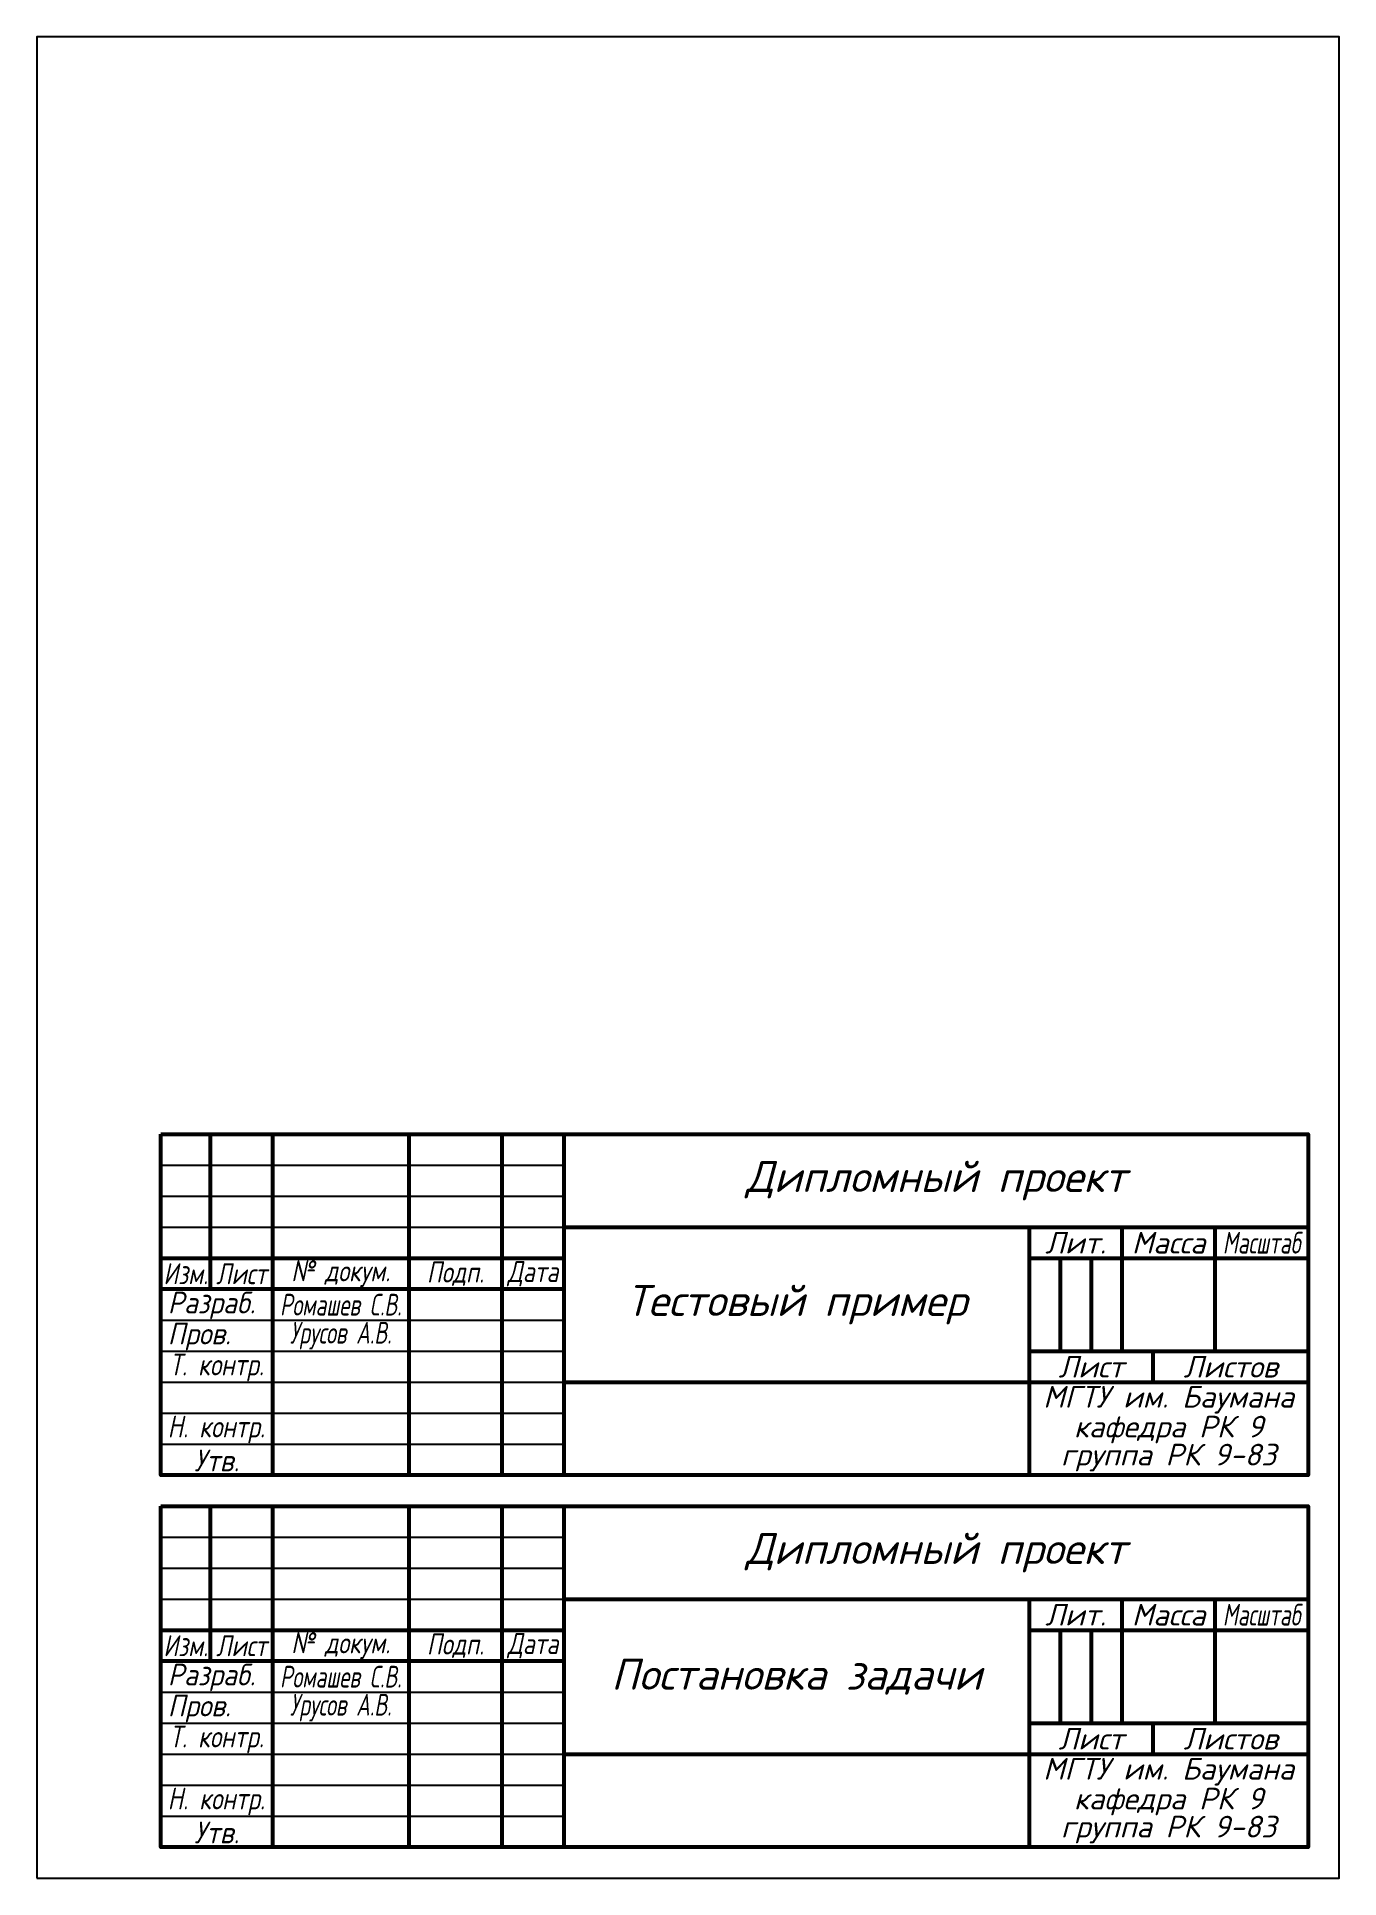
# Paper-space layout 'A4' of a CAD drawing. Header units: millimetres. Extents: x 0 to 210, y 0 to 297.
import ezdxf

# ---------------------------------------------------------------- set-up
doc = ezdxf.new("R2010")
doc.units = ezdxf.units.MM
doc.header["$LTSCALE"] = 100
doc.layers.add('ШТАМП', color=7, linetype='CONTINUOUS')
doc.styles.add('ГОСТ_W', font='isocpeui.ttf')
doc.styles.add('ГОСТ_W07', font='isocpeui.ttf', dxfattribs={"width": 0.7})
doc.styles.add('ГОСТ_W08', font='isocpeui.ttf', dxfattribs={"width": 0.8})
doc.styles.add('ГОСТ_W09', font='isocpeui.ttf', dxfattribs={"width": 0.9})

psp = doc.layouts.new('A4')

# ---------------------------------------------------------------- linework, layer by layer
at = {"layer": 'ШТАМП', "lineweight": 53}
for p, q in [((28, 95), (28, 120)), ((38, 120), (38, 65)), ((60, 120), (60, 65)), ((75, 120), (75, 65)), ((85, 120), (85, 65)), ((85, 105), (205, 105)), ((160, 105), (160, 65)), ((175, 85), (175, 105)), ((190, 85), (190, 105)), ((20, 100), (85, 100)), ((160, 100), (205, 100)), ((165, 100), (165, 85)), ((170, 100), (170, 85)), ((85, 95), (20, 95)), ((160, 85), (205, 85)), ((180, 80), (180, 85)), ((85, 80), (205, 80)), ((28, 35), (28, 60)), ((38, 60), (38, 5)), ((60, 60), (60, 5)), ((75, 60), (75, 5)), ((85, 60), (85, 5)), ((85, 45), (205, 45)), ((160, 45), (160, 5)), ((175, 25), (175, 45)), ((190, 25), (190, 45)), ((20, 40), (85, 40)), ((160, 40), (205, 40)), ((165, 40), (165, 25)), ((170, 40), (170, 25)), ((85, 35), (20, 35)), ((160, 25), (205, 25)), ((180, 20), (180, 25)), ((85, 20), (205, 20))]:
    psp.add_line(p, q, dxfattribs=at)
at = {"layer": 'ШТАМП'}
for p, q in [((20, 115), (85, 115)), ((20, 110), (85, 110)), ((20, 105), (85, 105)), ((20, 90), (85, 90)), ((20, 85), (85, 85)), ((20, 80), (85, 80)), ((20, 75), (85, 75)), ((20, 70), (85, 70)), ((20, 55), (85, 55)), ((20, 50), (85, 50)), ((20, 45), (85, 45)), ((20, 30), (85, 30)), ((20, 25), (85, 25)), ((20, 20), (85, 20)), ((20, 15), (85, 15)), ((20, 10), (85, 10))]:
    psp.add_line(p, q, dxfattribs=at)
psp.add_lwpolyline([(0, 0), (210, 0), (210, 297), (0, 297)], close=True, dxfattribs=at)
at = {"layer": 'ШТАМП', "lineweight": 53}
for points in [[(20, 120), (205, 120), (205, 65), (20, 65)], [(20, 60), (205, 60), (205, 5), (20, 5)]]:
    psp.add_lwpolyline(points, close=True, dxfattribs=at)
at = {"layer": 'ШТАМП', "const_width": 0.2}
psp.add_lwpolyline([(20, 5), (205, 5), (205, 60), (20, 60)], close=True, dxfattribs=at)

# ---------------------------------------------------------------- texts
at = {"layer": 'ШТАМП'}
for s, insert, char_height, width, attachment_point, style in [('Дипломный проект', (145, 112.5), 5, 120, 5, 'ГОСТ_W'), ('{\\fISOCPEUR|b0|i1|c204|p34;Лит}.', (167.5, 102.5), 3.5, 15, 5, 'ГОСТ_W'), ('{\\fISOCPEUR|b0|i1|c204|p34;Масса}', (182.5, 102.5), 3.5, 15, 5, 'ГОСТ_W'), ('{\\fISOCPEUR|b0|i1|c204|p34;Масштаб}', (197.5, 102.5), 3.5, 15, 5, 'ГОСТ_W07'), ('Изм.', (24, 97.5), 3.4, 8, 5, 'ГОСТ_W08'), ('Лист', (33, 97.5), 3.4, 10, 5, 'ГОСТ_W08'), ('№ докум.', (49, 97.5), 3.4, 22, 5, 'ГОСТ_W08'), ('{\\fISOCPEUR|b0|i1|c204|p34;Подп}.', (67.5, 97.5), 3.4, 15, 5, 'ГОСТ_W08'), ('Тестовый пример', (122.5, 92.5), 5, 75, 5, 'ГОСТ_W'), ('Разраб.', (21.13, 92.37), 3.5, 16.8721, 4, 'ГОСТ_W09'), ('Ромашев С.В.', (49, 92.5), 3.5, 22, 5, 'ГОСТ_W07'), ('Пров.', (21.12, 87.37), 3.5, 16.8774, 4, 'ГОСТ_W09'), ('Урусов А.В.', (49, 87.5), 3.5, 22, 5, 'ГОСТ_W07'), ('Т. контр.', (29, 82.37), 3.5, 18, 5, 'ГОСТ_W08'), ('Лист', (170, 82.5), 3.5, 20, 5, 'ГОСТ_W'), ('Листов', (192.5, 82.5), 3.5, 25, 5, 'ГОСТ_W'), ('{\\fISOCPEUR|b0|i1|c204|p34;МГТУ} {\\fISOCPEUR|b0|i1|c204|p34;им}. {\\fISOCPEUR|b0|i1|c204|p34;Баумана}', (182.5, 77.17), 3.5, 45, 5, 'ГОСТ_W'), ('Н. контр.', (21.09, 72.37), 3.5, 16.9054, 4, 'ГОСТ_W08'), ('кафедра РК 9', (182.5, 72.36), 3.5, 45, 5, 'ГОСТ_W'), ('Утв.', (29, 67.37), 3.5, 18, 5, 'ГОСТ_W09'), ('группа РК 9-83', (182.5, 67.84), 3.5, 45, 5, 'ГОСТ_W'), ('Дипломный проект', (145, 52.5), 5, 120, 5, 'ГОСТ_W'), ('{\\fISOCPEUR|b0|i1|c204|p34;Лит}.', (167.5, 42.5), 3.5, 15, 5, 'ГОСТ_W'), ('{\\fISOCPEUR|b0|i1|c204|p34;Масса}', (182.5, 42.5), 3.5, 15, 5, 'ГОСТ_W'), ('{\\fISOCPEUR|b0|i1|c204|p34;Масштаб}', (197.5, 42.5), 3.5, 15, 5, 'ГОСТ_W07'), ('Изм.', (24, 37.5), 3.4, 8, 5, 'ГОСТ_W08'), ('Лист', (33, 37.5), 3.4, 10, 5, 'ГОСТ_W08'), ('№ докум.', (49, 37.5), 3.4, 22, 5, 'ГОСТ_W08'), ('{\\fISOCPEUR|b0|i1|c204|p34;Подп}.', (67.5, 37.5), 3.4, 15, 5, 'ГОСТ_W08'), ('Разраб.', (21.13, 32.37), 3.5, 16.8721, 4, 'ГОСТ_W09'), ('Ромашев С.В.', (49, 32.5), 3.5, 22, 5, 'ГОСТ_W07'), ('Постановка задачи', (122.5, 32.5), 5, 75, 5, 'ГОСТ_W'), ('Урусов А.В.', (49, 27.5), 3.5, 22, 5, 'ГОСТ_W07'), ('Пров.', (21.12, 27.37), 3.5, 16.8774, 4, 'ГОСТ_W09'), ('Т. контр.', (29, 22.37), 3.5, 18, 5, 'ГОСТ_W08'), ('Лист', (170, 22.5), 3.5, 20, 5, 'ГОСТ_W'), ('Листов', (192.5, 22.5), 3.5, 25, 5, 'ГОСТ_W'), ('{\\fISOCPEUR|b0|i1|c204|p34;МГТУ} {\\fISOCPEUR|b0|i1|c204|p34;им}. {\\fISOCPEUR|b0|i1|c204|p34;Баумана}', (182.5, 17.17), 3.5, 45, 5, 'ГОСТ_W'), ('Н. контр.', (21.09, 12.37), 3.5, 16.9054, 4, 'ГОСТ_W08'), ('кафедра РК 9', (182.5, 12.36), 3.5, 45, 5, 'ГОСТ_W'), ('Утв.', (29, 7.37), 3.5, 18, 5, 'ГОСТ_W09'), ('группа РК 9-83', (182.5, 7.84), 3.5, 45, 5, 'ГОСТ_W')]:
    psp.add_mtext(s, dxfattribs=dict(at, insert=insert, char_height=char_height, width=width, attachment_point=attachment_point, style=style))
at = {"layer": 'ШТАМП', "char_height": 3.4, "width": 10, "attachment_point": 5, "line_spacing_factor": 0.857143, "style": 'ГОСТ_W08'}
for insert in [(80, 97.5), (80, 37.5)]:
    psp.add_mtext('{\\fISOCPEUR|b0|i1|c204|p34;Дата}', dxfattribs=dict(at, insert=insert))

# ---------------------------------------------------------------- viewports
at = {"layer": 'ШТАМП'}
psp.add_viewport(center=(112.5, 32.5), size=(185, 55), view_center_point=(4105.44, 2867.85), view_height=5500, dxfattribs=at)

doc.saveas('drawing.dxf')
